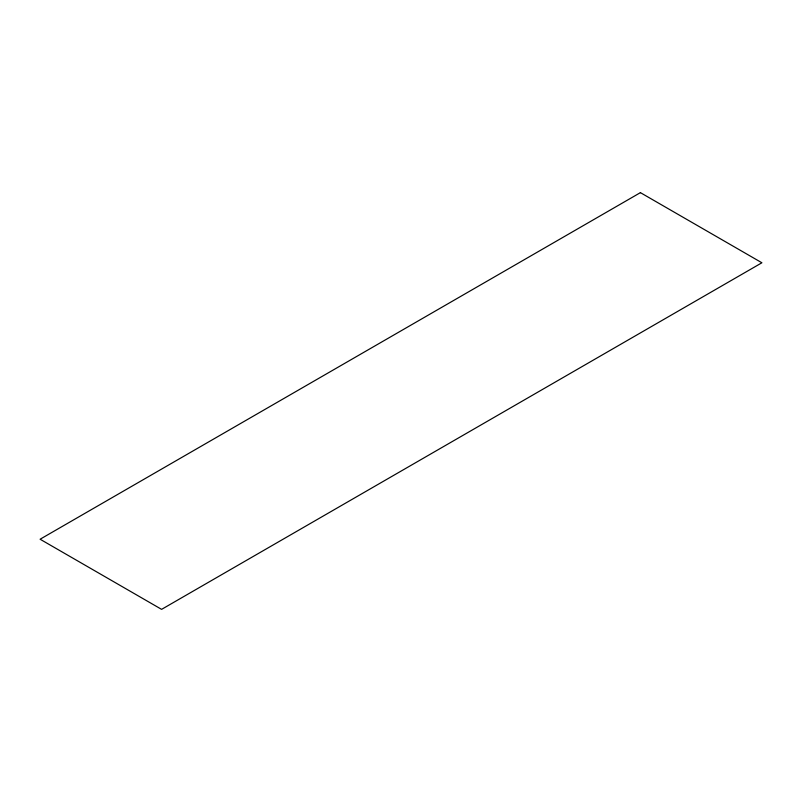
<?xml version="1.0" encoding="UTF-8"?>
<svg xmlns="http://www.w3.org/2000/svg" width="802" height="802" viewBox="0 0 802 802"><rect width="100%" height="100%" fill="white"/><g stroke="black" fill="none" stroke-linecap="round" stroke-linejoin="round"><path stroke-width="1.2" d="M640.407 192.64L40.1 539.225L161.593 609.36L761.9 262.775L640.407 192.64"/></g></svg>
